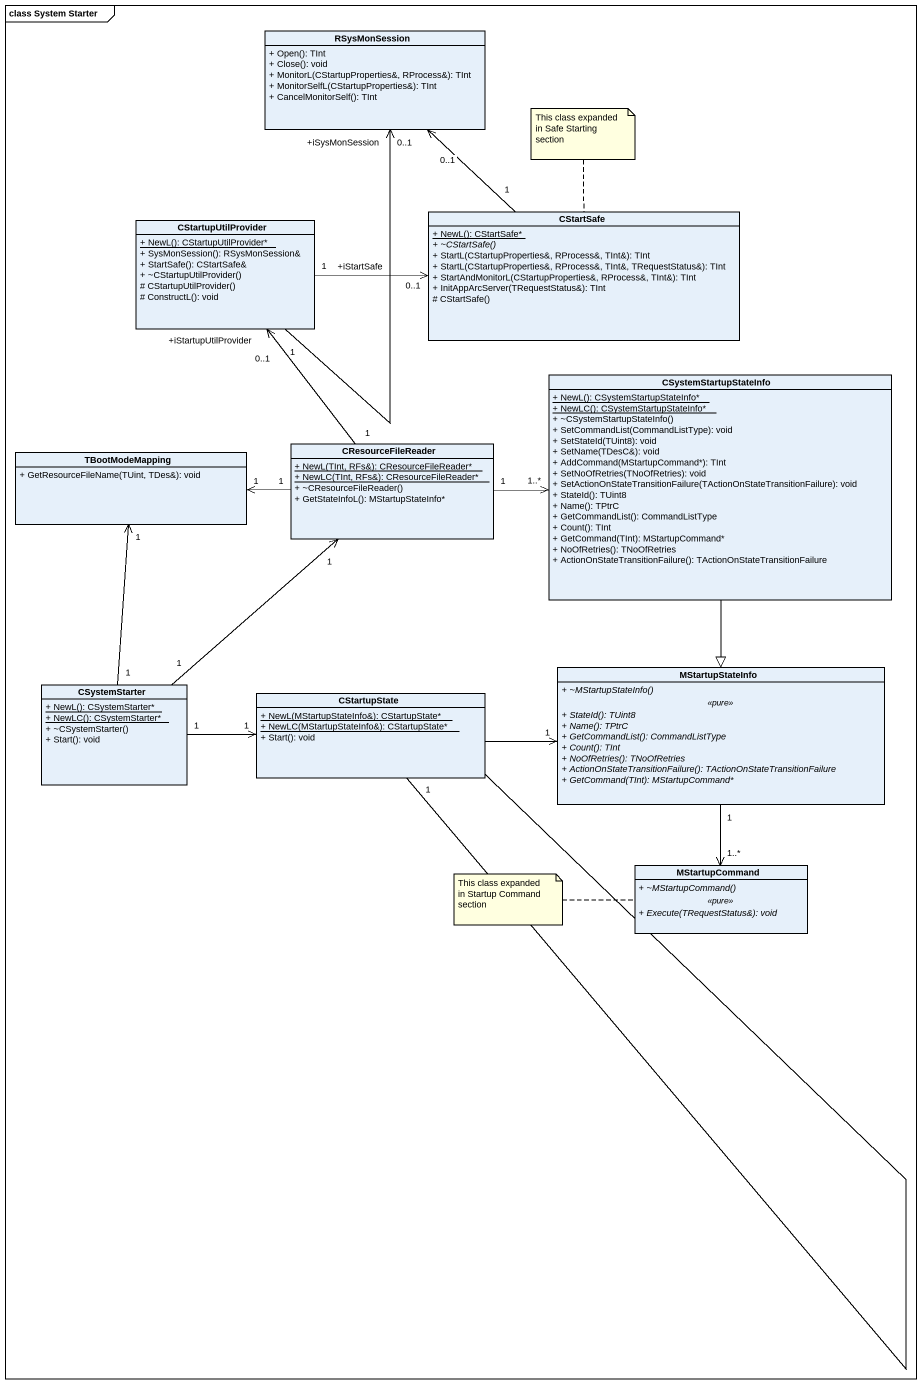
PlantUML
@startuml
mainframe class System Starter
hide circle
hide empty members
skinparam classAttributeIconSize 0
class RSysMonSession {
  + Open(): TInt
  + Close(): void
  + MonitorL(CStartupProperties&, RProcess&): TInt
  + MonitorSelfL(CStartupProperties&): TInt
  + CancelMonitorSelf(): TInt
}
class CStartupUtilProvider {
  {static} + NewL(): CStartupUtilProvider*
  + SysMonSession(): RSysMonSession&
  + StartSafe(): CStartSafe&
  + ~CStartupUtilProvider()
  # CStartupUtilProvider()
  # ConstructL(): void
}
class CStartSafe {
  {static} + NewL(): CStartSafe*
  {abstract} + ~CStartSafe()
  + StartL(CStartupProperties&, RProcess&, TInt&): TInt
  + StartL(CStartupProperties&, RProcess&, TInt&, TRequestStatus&): TInt
  + StartAndMonitorL(CStartupProperties&, RProcess&, TInt&): TInt
  + InitAppArcServer(TRequestStatus&): TInt
  # CStartSafe()
}
class CSystemStartupStateInfo {
  {static} + NewL(): CSystemStartupStateInfo*
  {static} + NewLC(): CSystemStartupStateInfo*
  + ~CSystemStartupStateInfo()
  + SetCommandList(CommandListType): void
  + SetStateId(TUint8): void
  + SetName(TDesC&): void
  + AddCommand(MStartupCommand*): TInt
  + SetNoOfRetries(TNoOfRetries): void
  + SetActionOnStateTransitionFailure(TActionOnStateTransitionFailure): void
  + StateId(): TUint8
  + Name(): TPtrC
  + GetCommandList(): CommandListType
  + Count(): TInt
  + GetCommand(TInt): MStartupCommand*
  + NoOfRetries(): TNoOfRetries
  + ActionOnStateTransitionFailure(): TActionOnStateTransitionFailure
}
class TBootModeMapping {
  + GetResourceFileName(TUint, TDes&): void
}
class CResourceFileReader {
  {static} + NewL(TInt, RFs&): CResourceFileReader*
  {static} + NewLC(TInt, RFs&): CResourceFileReader*
  + ~CResourceFileReader()
  + GetStateInfoL(): MStartupStateInfo*
}
class CSystemStarter {
  {static} + NewL(): CSystemStarter*
  {static} + NewLC(): CSystemStarter*
  + ~CSystemStarter()
  + Start(): void
}
class MStartupStateInfo {
  {abstract} + ~MStartupStateInfo()
  .. <<pure>> ..
  {abstract} + StateId(): TUint8
  {abstract} + Name(): TPtrC
  {abstract} + GetCommandList(): CommandListType
  {abstract} + Count(): TInt
  {abstract} + NoOfRetries(): TNoOfRetries
  {abstract} + ActionOnStateTransitionFailure(): TActionOnStateTransitionFailure
  {abstract} + GetCommand(TInt): MStartupCommand*
}
class CStartupState {
  {static} + NewL(MStartupStateInfo&): CStartupState*
  {static} + NewLC(MStartupStateInfo&): CStartupState*
  + Start(): void
}
class MStartupCommand {
  {abstract} + ~MStartupCommand()
  .. <<pure>> ..
  {abstract} + Execute(TRequestStatus&): void
}
CStartupUtilProvider "1" -up-> "+iSysMonSession\n0..1" RSysMonSession
CStartupUtilProvider "1" -right-> "+iStartSafe\n0..1" CStartSafe
CStartSafe "1" -up-> "0..1" RSysMonSession
CSystemStartupStateInfo --|> MStartupStateInfo
CResourceFileReader "1" -up-> "+iStartupUtilProvider\n0..1" CStartupUtilProvider
CResourceFileReader "1" -right-> "1..*" CSystemStartupStateInfo
CResourceFileReader "1" -left-> "1" TBootModeMapping
CSystemStarter "1" -up-> "1" TBootModeMapping
CSystemStarter "1" -up-> "1" CResourceFileReader
CSystemStarter "1" -right-> "1" CStartupState
MStartupStateInfo "1" --> "1..*" MStartupCommand
CStartupState "1" -right-> "1" MStartupStateInfo
note top of CStartSafe : This class expanded in Safe Starting section
note left of MStartupCommand : This class expanded in Startup Command section
@enduml
